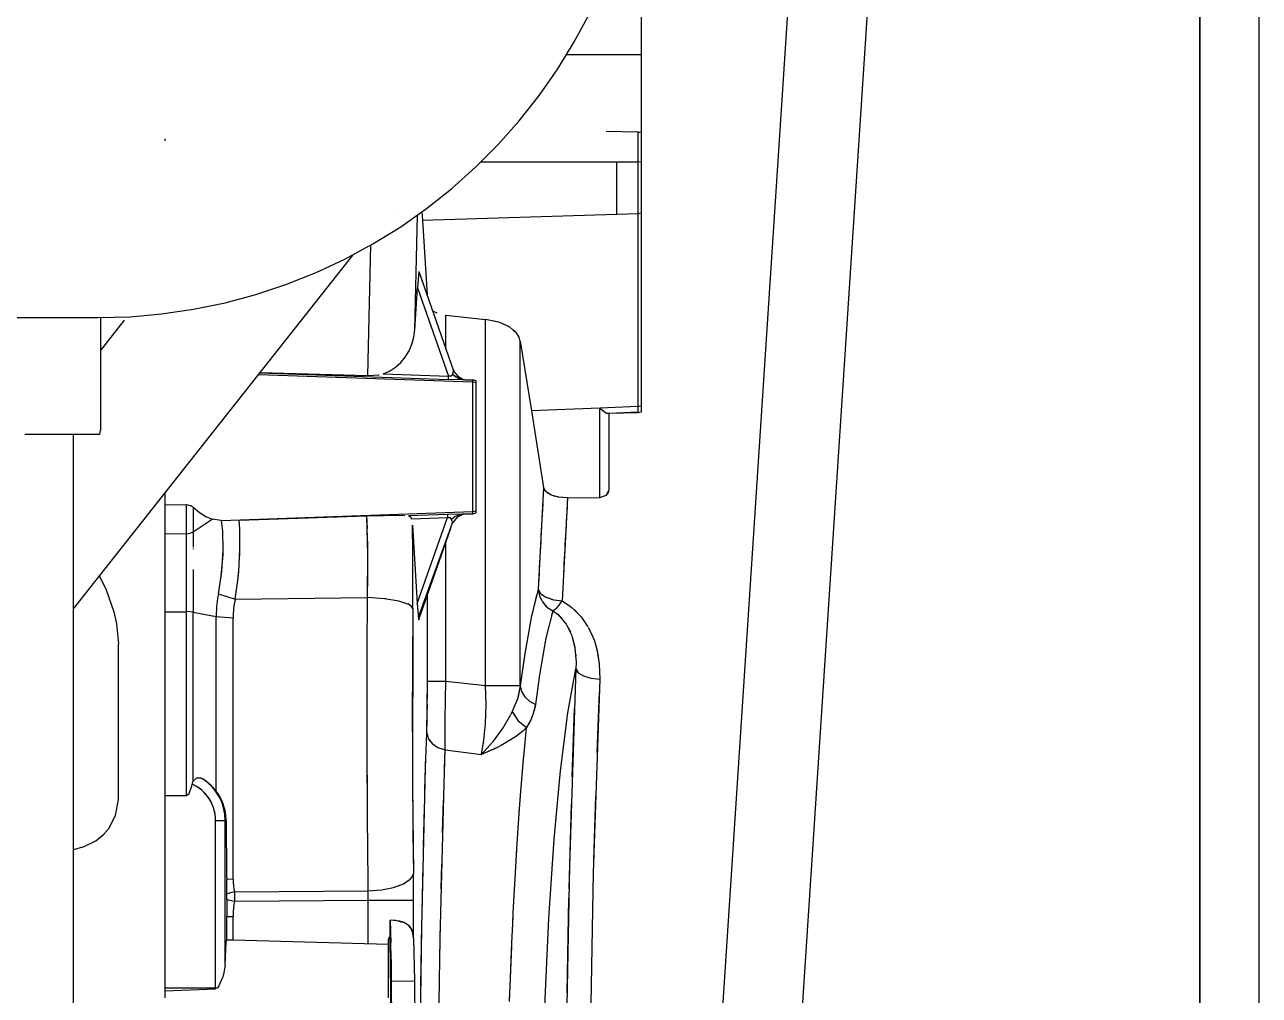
# Model space of a CAD drawing. Extents: x 1551 to 113148, y -1700 to 77018.
# Drawn here: x 19185.9 to 19434.7, y 12141.8 to 12337.3 of the extents above; entities that cross this region are included whole.
import ezdxf

# ---------------------------------------------------------------- set-up
doc = ezdxf.new("R2010")
doc.units = 0
doc.header["$LTSCALE"] = 500
doc.header["$MEASUREMENT"] = 0
doc.linetypes.add('SNT-025', pattern=[0.74, 0.4, -0.17, 0, -0.17])
doc.layers.get('0').update_dxf_attribs({"linetype": 'CONTINUOUS'})
doc.layers.add('GENERATORSETT', color=7, linetype='CONTINUOUS')

# ---------------------------------------------------------------- blocks, each defined once
blk = doc.blocks.new('GENERATOR-CENTER')
for p, q in [((-1442.15, -77.43), (-1412.9, 368.88)), ((-1426.12, -77.43), (-1396.94, 367.84)), ((-1325.61, 0.39), (-1325.61, 345.06)), ((-1337.61, -275.71), (-1337.61, 275.7)), ((-1450.11, 247.61), (-1450.11, 258.34)), ((-1337.61, 255.99), (-1337.61, 0.39)), ((-1450.11, 247.6), (-1450.11, 251.86)), ((-1463.66, 245.6), (-1460.62, 251.25)), ((-1450.11, 243.03), (-1450.11, 247.68)), ((-1450.11, 243.03), (-1450.11, 247.6)), ((-1467.01, 240.14), (-1463.66, 245.6)), ((-1465.18, 243.03), (-1450.11, 243.03)), ((-1450.11, 227.72), (-1450.11, 243.03)), ((-1450.11, 238.46), (-1450.11, 243.03)), ((-1470.69, 234.87), (-1467.01, 240.14)), ((-1450.11, 237.79), (-1450.11, 239.55)), ((-1450.11, 234.21), (-1450.11, 238.46)), ((-1474.76, 229.7), (-1470.69, 234.87)), ((-1450.11, 233.8), (-1450.11, 235.33)), ((-1450.11, 230.55), (-1450.11, 234.21)), ((-1450.11, 230.37), (-1450.11, 231.51)), ((-1479, 224.92), (-1474.76, 229.7)), ((-1450.11, 227.73), (-1450.11, 230.55)), ((-1450.11, 227.46), (-1450.11, 228.93)), ((-1450.78, 227.41), (-1457.25, 227.54)), ((-1450.79, 221.44), (-1450.79, 227.41)), ((-1450.79, 221.44), (-1450.79, 227.41)), ((-1450.78, 227.41), (-1450.11, 227.46)), ((-1450.11, 227.46), (-1450.11, 227.73)), ((-1450.11, 221.45), (-1450.11, 227.46)), ((-1450.11, 221.45), (-1450.11, 227.46)), ((-1450.11, 221.45), (-1450.11, 227.46)), ((-1450.11, 225.83), (-1450.11, 226.5)), ((-1546.11, 225.67), (-1546.11, 226.03)), ((-1483.5, 220.39), (-1479, 224.92)), ((-1488.43, 215.98), (-1483.5, 220.39)), ((-1482.41, 221.44), (-1455.11, 221.44)), ((-1455.11, 221.44), (-1450.79, 221.44)), ((-1455.11, 221.44), (-1450.79, 221.44)), ((-1455.11, 217.66), (-1455.11, 221.44)), ((-1450.79, 221.44), (-1450.11, 221.45)), ((-1450.79, 221.44), (-1450.11, 221.45)), ((-1450.79, 212.89), (-1450.79, 221.44)), ((-1450.79, 210.99), (-1450.79, 221.44)), ((-1450.11, 218.35), (-1450.11, 221.45)), ((-1450.11, 211.12), (-1450.11, 221.45)), ((-1450.11, 218.72), (-1450.11, 221.44)), ((-1455.11, 216.62), (-1455.11, 217.66)), ((-1455.11, 214.18), (-1455.11, 216.62)), ((-1450.11, 215.47), (-1450.11, 218.35)), ((-1450.11, 215.69), (-1450.11, 216.88)), ((-1493.43, 212.01), (-1488.43, 215.98)), ((-1455.11, 213.29), (-1455.11, 214.18)), ((-1450.11, 213), (-1450.11, 215.47)), ((-1498.65, 208.34), (-1493.43, 212.01)), ((-1455.11, 210.86), (-1455.11, 213.29)), ((-1450.11, 213.09), (-1450.11, 213.96)), ((-1450.11, 211.12), (-1450.11, 213)), ((-1499.77, 210.74), (-1499.77, 210.74)), ((-1499.77, 210.74), (-1499.77, 210.74)), ((-1495.82, 210.68), (-1495.83, 210.68)), ((-1495.82, 210.68), (-1495.83, 210.68)), ((-1495.79, 187.6), (-1495.27, 210.7)), ((-1495.79, 187.6), (-1495.27, 210.67)), ((-1494.36, 211.33), (-1494.28, 209.66)), ((-1494.28, 209.66), (-1455.11, 210.86)), ((-1494.28, 209.66), (-1493.33, 194.55)), ((-1455.11, 210.86), (-1450.79, 210.99)), ((-1455.11, 210.86), (-1450.79, 210.99)), ((-1450.79, 210.99), (-1450.11, 211.12)), ((-1450.79, 210.99), (-1450.11, 211.12)), ((-1450.79, 172.16), (-1450.79, 210.99)), ((-1450.11, 172.29), (-1450.11, 211.12)), ((-1450.11, 172.29), (-1450.11, 211.12)), ((-1504.25, 204.88), (-1498.65, 208.34)), ((-1509.89, 201.83), (-1504.25, 204.88)), ((-1505.28, 178.36), (-1504.69, 204.63)), ((-1564.59, 131.34), (-1508.2, 202.7)), ((-1515.67, 199.13), (-1509.89, 201.83)), ((-1521.79, 196.7), (-1515.67, 199.13)), ((-1494.99, 199.31), (-1495.27, 196.01)), ((-1494.99, 199.3), (-1495.27, 196.01)), ((-1494.99, 199.31), (-1488.03, 179.34)), ((-1527.87, 194.68), (-1521.79, 196.7)), ((-1450.11, 195.07), (-1450.11, 197.23)), ((-1534.04, 193.03), (-1527.87, 194.68)), ((-1495.79, 187.6), (-1495.27, 196.01)), ((-1495.79, 187.6), (-1495.27, 196.01)), ((-1495.27, 196.01), (-1489, 178.22)), ((-1495.27, 196.01), (-1489, 178.22)), ((-1546.83, 190.77), (-1540.4, 191.71)), ((-1540.4, 191.71), (-1534.04, 193.03)), ((-1596.01, 190.02), (-1559.71, 190.02)), ((-1559.71, 190.02), (-1553.2, 190.21)), ((-1559.17, 190.02), (-1559.17, 167.28)), ((-1559.17, 183.36), (-1554.3, 189.52)), ((-1553.2, 190.21), (-1546.83, 190.77)), ((-1492.08, 191.34), (-1491.37, 190.97)), ((-1491.95, 191.26), (-1491.38, 190.98)), ((-1489.52, 190.53), (-1481.55, 189.66)), ((-1489.52, 190.53), (-1481.55, 189.66)), ((-1489.52, 183.64), (-1489.52, 190.53)), ((-1489.52, 183.64), (-1489.52, 190.53)), ((-1481.55, 115.9), (-1481.55, 189.66)), ((-1481.55, 115.9), (-1481.55, 189.66)), ((-1478.9, 189.12), (-1481.55, 189.66)), ((-1478.95, 189.14), (-1481.55, 189.66)), ((-1476.73, 188.15), (-1478.9, 189.12)), ((-1495.98, 186.12), (-1495.79, 187.6)), ((-1476.77, 188.18), (-1478.19, 188.87)), ((-1475.23, 186.84), (-1476.73, 188.15)), ((-1475.25, 186.87), (-1475.93, 187.57)), ((-1474.78, 186.1), (-1475.23, 186.84)), ((-1450.11, 183.3), (-1450.11, 188.3)), ((-1496.96, 183.34), (-1496.38, 184.69)), ((-1496.38, 184.69), (-1495.98, 186.12)), ((-1474.54, 185.31), (-1474.78, 186.1)), ((-1474.54, 185.31), (-1472.31, 171.25)), ((-1474.54, 185.31), (-1472.31, 171.25)), ((-1474.54, 115.9), (-1474.54, 185.31)), ((-1474.54, 115.9), (-1474.54, 185.31)), ((-1498.65, 180.98), (-1497.72, 182.09)), ((-1497.72, 182.09), (-1496.96, 183.34)), ((-1502.18, 178.68), (-1500.9, 179.26)), ((-1500.9, 179.26), (-1499.72, 180.03)), ((-1500.06, 179.78), (-1500.05, 179.78)), ((-1499.72, 180.03), (-1498.65, 180.98)), ((-1488.03, 179.34), (-1487.97, 179.42)), ((-1488.03, 179.34), (-1487.97, 179.42)), ((-1488.03, 179.34), (-1487.98, 179.16)), ((-1488.03, 179.34), (-1487.98, 179.16)), ((-1487.97, 179.42), (-1488.02, 179.26)), ((-1487.97, 179.42), (-1488.02, 179.26)), ((-1488.02, 179.26), (-1487.12, 178.2)), ((-1488.02, 179.26), (-1487.12, 178.2)), ((-1527.28, 178.56), (-1484.14, 177.06)), ((-1527.28, 178.56), (-1484.14, 177.06)), ((-1527.01, 178.9), (-1489.04, 177.56)), ((-1527.01, 178.9), (-1489.04, 177.56)), ((-1526.96, 178.96), (-1505.28, 178.36)), ((-1526.96, 178.96), (-1505.28, 178.36)), ((-1505.28, 178.36), (-1503, 178.48)), ((-1505.28, 178.36), (-1503.03, 178.47)), ((-1502.18, 178.68), (-1489, 178.22)), ((-1502.18, 178.68), (-1489, 178.22)), ((-1489.04, 177.56), (-1489, 178.22)), ((-1489.04, 177.56), (-1489.03, 177.62)), ((-1485.72, 177.52), (-1489.04, 177.56)), ((-1486.88, 177.51), (-1489.04, 177.56)), ((-1489.03, 177.75), (-1489.01, 177.95)), ((-1489.03, 177.62), (-1489.03, 177.75)), ((-1489.01, 177.95), (-1489, 178.22)), ((-1488.46, 178.26), (-1489, 178.22)), ((-1488.2, 178.63), (-1488.46, 178.26)), ((-1488.2, 178.63), (-1488.41, 178.3)), ((-1488.33, 178.44), (-1488.33, 178.42)), ((-1488.33, 178.44), (-1488.33, 178.42)), ((-1488.2, 178.63), (-1487.03, 177.84)), ((-1488.2, 178.63), (-1487.53, 178.11)), ((-1488.12, 177.54), (-1488.12, 177.54)), ((-1488.12, 177.54), (-1488.12, 177.54)), ((-1488, 177.51), (-1488, 177.51)), ((-1488, 177.51), (-1488, 177.51)), ((-1487.31, 177.98), (-1486.76, 177.73)), ((-1487.12, 178.2), (-1485.91, 177.52)), ((-1487.12, 178.2), (-1485.91, 177.52)), ((-1487.03, 177.84), (-1485.72, 177.52)), ((-1486.52, 177.66), (-1485.72, 177.52)), ((-1486.43, 177.64), (-1486.36, 177.62)), ((-1485.72, 177.52), (-1484.14, 177.47)), ((-1485.72, 177.52), (-1484.14, 177.47)), ((-1484.14, 177.06), (-1484.14, 177.47)), ((-1484.14, 177.06), (-1484.14, 177.47)), ((-1483.46, 177.32), (-1484.14, 177.47)), ((-1483.46, 177.32), (-1484.14, 177.47)), ((-1484.14, 172.45), (-1484.14, 177.06)), ((-1484.14, 167.05), (-1484.14, 177.06)), ((-1483.46, 176.91), (-1484.14, 177.06)), ((-1483.46, 176.91), (-1484.14, 177.06)), ((-1483.46, 178.07), (-1483.46, 178.09)), ((-1483.46, 176.91), (-1483.46, 177.32)), ((-1483.46, 176.91), (-1483.46, 177.32)), ((-1483.46, 174.69), (-1483.46, 176.91)), ((-1450.11, 178.3), (-1450.11, 178.97)), ((-1483.46, 175.04), (-1483.46, 176.26)), ((-1483.46, 172.33), (-1483.46, 174.7)), ((-1484.14, 170.43), (-1484.14, 172.39)), ((-1483.46, 151.08), (-1483.46, 172.35)), ((-1472.31, 171.29), (-1458.54, 171.85)), ((-1472.31, 171.29), (-1458.54, 171.85)), ((-1458.54, 171.85), (-1450.79, 172.16)), ((-1458.54, 171.82), (-1457.18, 170.8)), ((-1458.54, 153.78), (-1458.54, 171.81)), ((-1458.54, 153.78), (-1458.54, 171.81)), ((-1458.54, 171.81), (-1457.36, 170.9)), ((-1458.54, 171.81), (-1457.37, 170.9)), ((-1450.79, 172.16), (-1450.11, 172.29)), ((-1450.79, 172.16), (-1450.11, 172.29)), ((-1450.78, 171.14), (-1450.79, 172.16)), ((-1450.11, 171.06), (-1450.11, 172.52)), ((-1450.11, 171.65), (-1450.11, 172.29)), ((-1472.31, 171.25), (-1469.86, 155.81)), ((-1472.31, 171.25), (-1469.86, 155.81)), ((-1457.37, 170.9), (-1457.17, 170.79)), ((-1457.36, 170.9), (-1457.16, 170.79)), ((-1457.18, 170.8), (-1457.13, 170.77)), ((-1457.15, 170.78), (-1456.65, 170.69)), ((-1457.13, 170.77), (-1456.61, 170.75)), ((-1456.65, 170.69), (-1456.61, 170.75)), ((-1456.61, 170.75), (-1450.78, 171.03)), ((-1456.61, 170.75), (-1450.78, 170.94)), ((-1456.61, 155.42), (-1456.61, 170.75)), ((-1456.61, 155.42), (-1456.61, 170.75)), ((-1456.61, 155.42), (-1456.61, 170.75)), ((-1450.78, 171.14), (-1450.78, 171.03)), ((-1450.78, 170.91), (-1450.11, 171.06)), ((-1450.78, 171.04), (-1450.78, 171.03)), ((-1450.78, 170.91), (-1450.78, 171.03)), ((-1450.78, 170.91), (-1450.78, 170.91)), ((-1450.11, 171.08), (-1450.11, 171.23)), ((-1559.27, 166.52), (-1559.17, 167.28)), ((-1484.14, 166.96), (-1484.14, 168.63)), ((-1484.14, 164.85), (-1484.14, 166.96)), ((-1483.46, 167.15), (-1483.46, 168.93)), ((-1574.43, 166.52), (-1570.86, 166.52)), ((-1570.86, 166.52), (-1559.27, 166.52)), ((-1564.59, -190.04), (-1564.59, 166.52)), ((-1484.14, 163.14), (-1484.14, 164.85)), ((-1484.14, 163.36), (-1484.14, 164.59)), ((-1483.46, 163.62), (-1483.46, 165.53)), ((-1484.14, 161.04), (-1484.14, 163.14)), ((-1483.46, 160.1), (-1483.46, 161.98)), ((-1484.14, 159.43), (-1484.14, 161.04)), ((-1484.14, 159.88), (-1484.14, 160.23)), ((-1484.14, 157.43), (-1484.14, 159.43)), ((-1484.14, 156.1), (-1484.14, 157.43)), ((-1483.46, 156.91), (-1483.46, 158.58)), ((-1546.11, 152.34), (-1546.11, 154.73)), ((-1484.14, 154.42), (-1484.14, 156.1)), ((-1484.14, 153.42), (-1484.14, 154.42)), ((-1483.46, 153.93), (-1483.46, 155.59)), ((-1469.39, 154.97), (-1469.86, 155.82)), ((-1469.58, 155.19), (-1469.86, 155.81)), ((-1468.96, 154.63), (-1469.58, 155.19)), ((-1468.32, 154.29), (-1469.39, 154.97)), ((-1467.52, 154.01), (-1468.58, 154.41)), ((-1466.8, 153.84), (-1468.32, 154.29)), ((-1458.54, 153.78), (-1457.17, 154.27)), ((-1457.17, 154.27), (-1456.61, 155.42)), ((-1457.17, 154.27), (-1456.75, 154.8)), ((-1456.75, 154.8), (-1456.61, 155.42)), ((-1546.11, 152.34), (-1541.79, 152.37)), ((-1546.11, 152.34), (-1541.79, 152.37)), ((-1546.11, 147.99), (-1546.11, 152.34)), ((-1541.79, 152.37), (-1540.79, 152.09)), ((-1540.79, 152.09), (-1540.45, 151.82)), ((-1540.45, 151.82), (-1540.44, 146.9)), ((-1540.45, 151.82), (-1540.45, 149.56)), ((-1540.45, 151.82), (-1539.19, 150.75)), ((-1484.14, 152.25), (-1484.14, 153.42)), ((-1484.14, 152.84), (-1484.14, 153.25)), ((-1484.14, 151.65), (-1484.14, 152.25)), ((-1483.46, 152.21), (-1483.46, 153.26)), ((-1465.01, 153.71), (-1466.98, 153.88)), ((-1465.01, 153.71), (-1466.8, 153.84)), ((-1465.01, 153.7), (-1458.54, 153.78)), ((-1540.44, 146.89), (-1536.62, 149.42)), ((-1540.44, 146.88), (-1536.62, 149.42)), ((-1539.19, 150.75), (-1537.91, 149.95)), ((-1537.91, 149.95), (-1536.62, 149.42)), ((-1534.8, 149.17), (-1536.62, 149.42)), ((-1534.8, 149.17), (-1536.62, 149.42)), ((-1534.74, 149.17), (-1484.14, 150.94)), ((-1534.74, 149.17), (-1484.14, 150.94)), ((-1531.21, 149.22), (-1505.54, 150.1)), ((-1505.54, 150.1), (-1498.49, 150.2)), ((-1505.54, 150.1), (-1505.32, 142.32)), ((-1505.54, 150.1), (-1505.43, 147.55)), ((-1505.52, 150.1), (-1499.13, 150.2)), ((-1500.62, 150.2), (-1500.62, 150.19)), ((-1500.62, 150.2), (-1500.62, 150.19)), ((-1498.49, 150.2), (-1497.81, 150.18)), ((-1497.05, 150.15), (-1489.23, 150.42)), ((-1497.05, 150.15), (-1489.23, 150.42)), ((-1497.05, 150.15), (-1496.61, 149.85)), ((-1497.05, 150.15), (-1497.05, 150.15)), ((-1497.05, 150.15), (-1497.05, 150.15)), ((-1497.05, 150.15), (-1496.61, 149.85)), ((-1496.61, 149.85), (-1496.48, 149.51)), ((-1496.61, 149.85), (-1496.48, 149.51)), ((-1496.48, 149.51), (-1489.19, 149.77)), ((-1496.48, 149.51), (-1489.19, 149.77)), ((-1495.3, 132.44), (-1489.19, 149.77)), ((-1495.3, 132.44), (-1489.19, 149.77)), ((-1489.23, 150.42), (-1485.92, 150.47)), ((-1489.23, 150.42), (-1487.24, 150.47)), ((-1489.23, 150.42), (-1489.19, 149.77)), ((-1489.23, 150.42), (-1489.22, 150.33)), ((-1489.22, 150.33), (-1489.21, 150.11)), ((-1489.21, 150.11), (-1489.19, 149.77)), ((-1489.19, 149.77), (-1488.73, 149.76)), ((-1488.76, 149.77), (-1488.42, 149.44)), ((-1488.73, 149.76), (-1488.4, 149.36)), ((-1488.53, 149.47), (-1488.5, 149.54)), ((-1488.53, 149.47), (-1488.5, 149.54)), ((-1488.42, 149.44), (-1488.4, 149.36)), ((-1487.64, 149.93), (-1488.39, 149.36)), ((-1488.39, 149.36), (-1488.39, 149.35)), ((-1488.29, 150.45), (-1488.29, 150.45)), ((-1488.29, 150.45), (-1488.29, 150.45)), ((-1487.1, 149.96), (-1488.19, 148.67)), ((-1487.1, 149.96), (-1488.19, 148.67)), ((-1488.16, 150.48), (-1488.17, 150.48)), ((-1488.16, 150.48), (-1488.17, 150.48)), ((-1486.81, 150.3), (-1487.64, 149.93)), ((-1487.28, 149.84), (-1486.07, 150.44)), ((-1487.28, 149.84), (-1487.19, 149.89)), ((-1485.92, 150.47), (-1486.81, 150.3)), ((-1486.77, 150.31), (-1486.17, 150.42)), ((-1486.17, 150.42), (-1486.07, 150.44)), ((-1486.17, 150.42), (-1486.17, 150.42)), ((-1486.07, 150.44), (-1485.78, 150.47)), ((-1485.92, 150.47), (-1484.14, 150.53)), ((-1485.92, 150.47), (-1484.14, 150.53)), ((-1484.14, 150.94), (-1484.14, 151.65)), ((-1484.14, 150.94), (-1484.14, 151.63)), ((-1484.14, 150.94), (-1483.46, 151.08)), ((-1484.14, 150.94), (-1483.46, 151.08)), ((-1484.14, 150.53), (-1484.14, 150.94)), ((-1484.14, 150.53), (-1484.14, 150.94)), ((-1484.14, 150.53), (-1483.46, 150.67)), ((-1484.14, 150.53), (-1483.46, 150.67)), ((-1483.46, 151.09), (-1483.46, 151.7)), ((-1483.46, 150.67), (-1483.46, 151.08)), ((-1483.46, 150.67), (-1483.46, 151.08)), ((-1546.11, 146.46), (-1546.11, 148.68)), ((-1541.06, 146.61), (-1540.44, 146.89)), ((-1540.52, 146.84), (-1540.44, 146.88)), ((-1534.8, 149.17), (-1534.74, 149.17)), ((-1534.8, 149.17), (-1534.74, 149.17)), ((-1534.8, 149.17), (-1534.74, 149.17)), ((-1534.8, 149.17), (-1534.74, 149.17)), ((-1534.8, 149.17), (-1534.74, 149.17)), ((-1534.51, 146.99), (-1534.74, 149.17)), ((-1534.43, 143.22), (-1534.5, 146.99)), ((-1531.21, 149.22), (-1531.21, 149.22)), ((-1531.09, 147.44), (-1531.21, 149.22)), ((-1531.04, 145.91), (-1531.09, 147.44)), ((-1531.05, 146.11), (-1531.09, 147.34)), ((-1496.27, 148.2), (-1495.3, 132.44)), ((-1496.27, 148.2), (-1495.3, 132.44)), ((-1495.07, 129.66), (-1488.19, 148.67)), ((-1494.99, 129.22), (-1488.56, 147.63)), ((-1546.11, 146.46), (-1541.8, 146.51)), ((-1546.11, 146.46), (-1541.8, 146.51)), ((-1546.11, 143.48), (-1546.11, 146.46)), ((-1546.11, 130.74), (-1546.11, 146.46)), ((-1541.8, 146.5), (-1541.06, 146.61)), ((-1541.8, 146.5), (-1541.8, 146.49)), ((-1541.8, 146.5), (-1541.71, 146.5)), ((-1534.45, 142.32), (-1534.41, 144.52)), ((-1531.05, 143.3), (-1531.04, 145.9)), ((-1505.4, 146.63), (-1505.33, 143.45)), ((-1489.52, 116.81), (-1489.52, 144.89)), ((-1489.52, 116.81), (-1489.52, 144.89)), ((-1470.44, 145.31), (-1470.43, 145.31)), ((-1534.91, 137.27), (-1534.45, 142.32)), ((-1534.72, 138.86), (-1534.43, 143.22)), ((-1531.11, 141.79), (-1531.05, 143.29)), ((-1531.1, 142.02), (-1531.06, 143.03)), ((-1505.32, 142.32), (-1505.39, 133.62)), ((-1505.32, 142.32), (-1505.31, 139.09)), ((-1546.11, 139.43), (-1546.11, 141.03)), ((-1531.3, 138.89), (-1531.11, 141.78)), ((-1559.37, 137.95), (-1558.02, 135.18)), ((-1535.39, 134.4), (-1534.72, 138.86)), ((-1531.98, 133.29), (-1531.42, 137.52)), ((-1531.42, 137.53), (-1531.3, 138.89)), ((-1531.42, 137.59), (-1531.31, 138.69)), ((-1505.32, 137.92), (-1505.39, 133.62)), ((-1558.02, 135.18), (-1556.43, 130.77)), ((-1546.11, 135.11), (-1546.11, 136.51)), ((-1535.39, 134.4), (-1531.98, 133.29)), ((-1535.39, 134.4), (-1531.98, 133.29)), ((-1470.92, 135.31), (-1472.34, 129.61)), ((-1470.92, 135.32), (-1470.92, 135.31)), ((-1470.92, 135.31), (-1470.46, 134.47)), ((-1470.92, 135.31), (-1470.51, 134.53)), ((-1470.92, 135.31), (-1470.69, 133.98)), ((-1470.46, 134.47), (-1469.4, 133.73)), ((-1532.18, 132.29), (-1532.1, 132.29)), ((-1531.98, 133.29), (-1505.39, 133.62)), ((-1531.98, 133.29), (-1505.39, 133.62)), ((-1505.39, 133.62), (-1505.45, 123.14)), ((-1501.93, 133.41), (-1505.39, 133.62)), ((-1501.6, 133.37), (-1502.32, 133.45)), ((-1499, 132.93), (-1501.93, 133.41)), ((-1497.01, 132.25), (-1499, 132.93)), ((-1496.9, 132.19), (-1497.22, 132.35)), ((-1496.45, 131.86), (-1497.01, 132.25)), ((-1495.3, 132.44), (-1495.04, 129.22)), ((-1495.3, 132.44), (-1495.07, 129.4)), ((-1493.23, 116.81), (-1493.23, 134.28)), ((-1493.23, 116.81), (-1493.23, 134.28)), ((-1471.27, 134.11), (-1472.25, 130.06)), ((-1470.69, 133.98), (-1470.09, 132.75)), ((-1470.6, 133.72), (-1470.4, 133.28)), ((-1470.27, 134.29), (-1469.58, 133.82)), ((-1470.09, 132.75), (-1469.17, 131.73)), ((-1469.72, 132.27), (-1469.38, 131.91)), ((-1469.4, 133.73), (-1467.88, 133.2)), ((-1469.16, 133.62), (-1468.19, 133.28)), ((-1467.88, 133.2), (-1466.11, 132.95)), ((-1467.73, 133.17), (-1466.11, 132.95)), ((-1467.08, 131.73), (-1466.74, 132.13)), ((-1466.74, 132.13), (-1466.6, 132.29)), ((-1466.72, 132.14), (-1466.61, 132.29)), ((-1466.6, 132.29), (-1466.11, 132.95)), ((-1466.11, 132.95), (-1464.44, 131.85)), ((-1556.43, 130.77), (-1555.92, 128.31)), ((-1546.11, 130.74), (-1541.8, 130.79)), ((-1546.11, 118.97), (-1546.11, 130.74)), ((-1541.8, 119.48), (-1541.8, 130.81)), ((-1540.44, 130.7), (-1541.8, 130.81)), ((-1540.44, 96.68), (-1540.44, 130.7)), ((-1540.44, 130.7), (-1535.83, 129.83)), ((-1540.44, 96.68), (-1540.44, 130.7)), ((-1535.83, 94.63), (-1535.83, 129.83)), ((-1535.83, 94.63), (-1535.83, 129.83)), ((-1535.83, 129.83), (-1532.43, 129.55)), ((-1535.83, 129.83), (-1532.43, 129.55)), ((-1532.43, 120.98), (-1532.43, 129.56)), ((-1532.43, 129.52), (-1532.43, 129.55)), ((-1496.23, 131.45), (-1496.45, 131.86)), ((-1496.23, 131.45), (-1496.31, 108.97)), ((-1496.23, 131.45), (-1496.26, 95.46)), ((-1495.07, 129.4), (-1495.02, 129.15)), ((-1472.34, 129.61), (-1473.69, 121.96)), ((-1472.03, 131.06), (-1471.99, 131.05)), ((-1472.02, 131.06), (-1471.99, 131.05)), ((-1467.99, 130.98), (-1469.37, 125.45)), ((-1469.17, 131.73), (-1467.99, 130.98)), ((-1468, 130.97), (-1468.28, 130.01)), ((-1468.22, 130.12), (-1468.22, 130.12)), ((-1468.22, 130.12), (-1468.21, 130.12)), ((-1467.99, 130.98), (-1467.63, 131.21)), ((-1467.99, 130.98), (-1467.92, 130.94)), ((-1467.99, 130.98), (-1467.99, 130.98)), ((-1467.99, 130.98), (-1466.93, 130.2)), ((-1467.63, 131.21), (-1467.54, 131.29)), ((-1467.63, 131.21), (-1467.53, 131.29)), ((-1467.53, 131.29), (-1467.21, 131.59)), ((-1467.21, 131.59), (-1467.08, 131.73)), ((-1467.21, 131.6), (-1467.08, 131.73)), ((-1467.11, 130.35), (-1466.13, 129.4)), ((-1466.93, 130.2), (-1465.3, 128.29)), ((-1466.82, 129.99), (-1466.73, 129.98)), ((-1466.81, 129.99), (-1466.72, 129.98)), ((-1466.73, 129.9), (-1466.7, 129.95)), ((-1466.73, 129.9), (-1466.69, 129.95)), ((-1464.44, 131.85), (-1463.93, 131.43)), ((-1463.82, 131.33), (-1462.37, 129.83)), ((-1463.79, 131.31), (-1462.3, 129.75)), ((-1462.3, 129.75), (-1460.91, 127.73)), ((-1555.92, 128.31), (-1555.52, 124.29)), ((-1495.04, 129.22), (-1494.99, 129.22)), ((-1495.02, 129.15), (-1494.99, 129.27)), ((-1472.57, 128.45), (-1473.58, 122.69)), ((-1472.72, 127.84), (-1472.7, 127.82)), ((-1465.3, 128.29), (-1464.23, 126.14)), ((-1465.21, 128.14), (-1464.46, 126.71)), ((-1460.85, 127.63), (-1460.07, 126.04)), ((-1460.83, 127.58), (-1459.62, 124.89)), ((-1472.86, 126.8), (-1472.89, 126.82)), ((-1472.85, 126.8), (-1472.89, 126.82)), ((-1469.37, 125.45), (-1470.67, 118.05)), ((-1469.24, 126.07), (-1469.58, 124.38)), ((-1464.23, 126.14), (-1463.53, 123.42)), ((-1464.02, 125.51), (-1463.55, 123.57)), ((-1459.62, 124.89), (-1459.17, 123.41)), ((-1555.52, 92.98), (-1555.52, 124.29)), ((-1532.43, 121.39), (-1532.43, 122.43)), ((-1505.45, 123.14), (-1505.46, 119.75)), ((-1505.45, 122.86), (-1505.46, 120.59)), ((-1473.69, 121.96), (-1474.54, 115.83)), ((-1473.37, 123.85), (-1473.38, 123.86)), ((-1473.37, 123.85), (-1473.38, 123.86)), ((-1473.34, 124.05), (-1473.33, 124.05)), ((-1473.34, 124.05), (-1473.33, 124.05)), ((-1463.74, 124.24), (-1463.78, 124.24)), ((-1463.74, 124.24), (-1463.78, 124.24)), ((-1463.73, 124.05), (-1463.71, 124.05)), ((-1463.73, 124.05), (-1463.71, 124.05)), ((-1463.67, 123.8), (-1463.66, 123.8)), ((-1463.67, 123.8), (-1463.66, 123.8)), ((-1463.53, 123.42), (-1463.31, 120.64)), ((-1463.39, 122.39), (-1463.35, 121.91)), ((-1459.16, 123.35), (-1458.83, 121.83)), ((-1459.15, 123.32), (-1458.62, 120.26)), ((-1541.8, 93.77), (-1541.8, 119.48)), ((-1532.43, 112.82), (-1532.43, 120.98)), ((-1505.46, 119.76), (-1505.47, 111.62)), ((-1473.7, 121.89), (-1474.54, 115.83)), ((-1463.31, 120.64), (-1463.35, 119.25)), ((-1458.62, 120.26), (-1458.54, 117.17)), ((-1546.11, 107.99), (-1546.11, 119.13)), ((-1541.8, 107.31), (-1541.8, 118.48)), ((-1470.67, 118.05), (-1471.5, 112.12)), ((-1470.55, 118.86), (-1470.68, 117.98)), ((-1464.97, 110.44), (-1463.35, 119.26)), ((-1464.97, 110.44), (-1463.35, 119.25)), ((-1463.35, 119.25), (-1464.64, 79.63)), ((-1463.44, 118.8), (-1463.45, 118.8)), ((-1463.44, 118.8), (-1463.45, 118.8)), ((-1463.35, 119.26), (-1463.36, 118.94)), ((-1463.35, 119.25), (-1462.89, 118.51)), ((-1463.35, 119.25), (-1462.88, 118.5)), ((-1463.35, 119.25), (-1463.35, 119.25)), ((-1462.88, 118.5), (-1461.82, 117.85)), ((-1461.82, 117.85), (-1460.31, 117.39)), ((-1460.31, 117.39), (-1458.54, 117.17)), ((-1458.54, 117.17), (-1459.84, 78.24)), ((-1493.38, 106.41), (-1493.23, 116.81)), ((-1493.24, 113.16), (-1493.23, 116.81)), ((-1493.24, 114.71), (-1493.23, 114.71)), ((-1493.23, 116.81), (-1492.76, 116.81)), ((-1492.76, 116.81), (-1492.49, 116.81)), ((-1492.49, 116.81), (-1491.62, 116.81)), ((-1491.62, 116.81), (-1491.21, 116.81)), ((-1491.21, 116.81), (-1489.52, 116.81)), ((-1489.67, 109.27), (-1489.52, 116.81)), ((-1489.61, 112.97), (-1489.52, 116.81)), ((-1489.52, 116.81), (-1481.55, 115.9)), ((-1489.52, 116.81), (-1481.55, 115.9)), ((-1481.55, 115.9), (-1474.54, 115.9)), ((-1481.55, 115.9), (-1474.54, 115.9)), ((-1481.45, 112), (-1481.55, 115.9)), ((-1481.45, 112), (-1481.55, 115.9)), ((-1474.54, 115.83), (-1475.09, 113.22)), ((-1474.54, 115.83), (-1474.94, 113.68)), ((-1474.54, 115.83), (-1474.54, 115.9)), ((-1474.54, 115.83), (-1474.54, 115.9)), ((-1474.54, 115.83), (-1474.28, 114.69)), ((-1474.54, 115.83), (-1474.28, 114.69)), ((-1474.28, 114.69), (-1473.65, 113.64)), ((-1474.28, 114.69), (-1473.65, 113.64)), ((-1464.19, 115.16), (-1464.17, 115.15)), ((-1458.65, 114.6), (-1459.1, 102.44)), ((-1532.43, 109.2), (-1532.43, 112.82)), ((-1532.43, 109.31), (-1532.43, 112.18)), ((-1493.29, 109.93), (-1493.25, 112.14)), ((-1481.55, 108.27), (-1481.45, 112)), ((-1481.55, 108.27), (-1481.45, 112)), ((-1481.5, 113.79), (-1481.49, 113.79)), ((-1481.5, 113.79), (-1481.49, 113.79)), ((-1475.09, 113.22), (-1476.15, 110.69)), ((-1474.94, 113.68), (-1475.17, 112.97)), ((-1473.65, 113.64), (-1472.69, 112.76)), ((-1473.65, 113.64), (-1472.69, 112.76)), ((-1472.69, 112.76), (-1471.5, 112.12)), ((-1472.69, 112.76), (-1471.5, 112.12)), ((-1471.5, 112.12), (-1471.92, 110.27)), ((-1471.5, 112.12), (-1471.75, 110.82)), ((-1471.48, 112.26), (-1471.5, 112.12)), ((-1458.67, 114.09), (-1458.66, 114.09)), ((-1505.47, 111.62), (-1505.47, 107.52)), ((-1505.47, 111.45), (-1505.47, 107.78)), ((-1476.49, 110.02), (-1478.09, 107.33)), ((-1476.15, 110.69), (-1476.45, 110.09)), ((-1476.15, 110.69), (-1476.38, 110.22)), ((-1476.15, 110.69), (-1475.01, 108.86)), ((-1476.15, 110.69), (-1475.01, 108.86)), ((-1475.54, 109.56), (-1475.53, 109.55)), ((-1471.92, 110.27), (-1472.52, 108.83)), ((-1466.45, 98.76), (-1464.97, 110.44)), ((-1466.45, 98.76), (-1464.97, 110.44)), ((-1463.66, 111.33), (-1464.13, 97.53)), ((-1546.11, 93.75), (-1546.11, 108.87)), ((-1532.43, 97.5), (-1532.43, 109.2)), ((-1505.47, 107.52), (-1505.45, 99.95)), ((-1496.31, 108.96), (-1496.3, 104.19)), ((-1493.38, 106.41), (-1493.31, 109.05)), ((-1489.68, 102.93), (-1489.67, 109.27)), ((-1489.67, 109.26), (-1489.67, 109.28)), ((-1481.86, 104.89), (-1481.55, 108.27)), ((-1481.86, 104.89), (-1481.55, 108.27)), ((-1478.04, 107.4), (-1480.01, 104.69)), ((-1475.01, 108.86), (-1473.27, 107.49)), ((-1475.01, 108.86), (-1473.28, 107.49)), ((-1473.28, 107.48), (-1474.04, 106.75)), ((-1473.66, 103.65), (-1473.28, 107.49)), ((-1472.51, 108.84), (-1473.28, 107.49)), ((-1472.58, 108.7), (-1473.28, 107.49)), ((-1546.11, 95.84), (-1546.11, 104.61)), ((-1541.8, 95.32), (-1541.8, 105.03)), ((-1493.62, 99.38), (-1493.38, 106.41)), ((-1493.38, 106.41), (-1493.38, 106.4)), ((-1493.38, 106.41), (-1493.09, 105.26)), ((-1493.38, 106.39), (-1493.38, 106.41)), ((-1493.09, 105.26), (-1492.31, 104.24)), ((-1492.97, 105.04), (-1492.7, 104.66)), ((-1489.68, 102.93), (-1489.69, 105.89)), ((-1482.34, 102.03), (-1481.86, 104.89)), ((-1482.34, 102.03), (-1481.86, 104.89)), ((-1480.15, 104.51), (-1482.34, 102.03)), ((-1479.79, 104.97), (-1480.13, 104.54)), ((-1475.53, 105.57), (-1478.38, 103.85)), ((-1474.04, 106.75), (-1475.52, 105.58)), ((-1474.04, 106.75), (-1475.51, 105.59)), ((-1475.49, 105.65), (-1475.48, 105.65)), ((-1475.49, 105.65), (-1475.48, 105.65)), ((-1496.3, 104.19), (-1496.28, 99.81)), ((-1492.31, 104.24), (-1491.14, 103.43)), ((-1491.82, 103.84), (-1491.39, 103.57)), ((-1491.14, 103.43), (-1489.68, 102.93)), ((-1489.92, 96.14), (-1489.68, 102.93)), ((-1489.82, 99.21), (-1489.68, 102.93)), ((-1489.7, 102.94), (-1489.68, 102.93)), ((-1489.68, 102.93), (-1482.34, 102.03)), ((-1479.17, 103.45), (-1482.34, 102.02)), ((-1479.18, 103.44), (-1482.34, 102.02)), ((-1482.33, 102.03), (-1482.34, 102.03)), ((-1481.93, 104.34), (-1481.94, 104.3)), ((-1478.38, 103.85), (-1479.15, 103.46)), ((-1473.97, 100.25), (-1473.66, 103.65)), ((-1473.96, 100.39), (-1473.66, 103.61)), ((-1505.45, 99.95), (-1505.43, 95.92)), ((-1496.28, 99.78), (-1496.26, 95.07)), ((-1493.76, 94.8), (-1493.55, 101.76)), ((-1489.77, 100.46), (-1489.77, 100.46)), ((-1489.77, 100.46), (-1489.77, 100.46)), ((-1474.5, 93.73), (-1473.97, 100.25)), ((-1540.44, 96.68), (-1539.75, 97.3)), ((-1539.75, 97.3), (-1538.94, 97.31)), ((-1538.94, 97.31), (-1538.57, 97.13)), ((-1532.43, 96.26), (-1532.43, 97.5)), ((-1505.45, 99.44), (-1505.44, 96.26)), ((-1494.41, 67.15), (-1493.62, 99.38)), ((-1467.71, 84.93), (-1466.45, 98.76)), ((-1467.71, 84.93), (-1466.45, 98.76)), ((-1541.31, 94.15), (-1540.76, 95.71)), ((-1540.76, 95.71), (-1540.69, 96.05)), ((-1540.44, 96.68), (-1540.44, 96.68)), ((-1532.43, 86), (-1532.43, 96.26)), ((-1505.43, 95.92), (-1505.38, 87.81)), ((-1496.26, 95.46), (-1496.09, 78.07)), ((-1496.26, 95.06), (-1496.23, 90.77)), ((-1490.71, 64.96), (-1489.92, 96.14)), ((-1556.11, 89.73), (-1555.52, 92.98)), ((-1546.11, 93.75), (-1541.8, 93.77)), ((-1546.11, 93.75), (-1541.8, 93.77)), ((-1546.11, 55), (-1546.11, 93.75)), ((-1546.11, 55), (-1546.11, 93.75)), ((-1541.8, 93.77), (-1541.31, 94.15)), ((-1490.22, 86.23), (-1490.03, 92.74)), ((-1474.77, 90.11), (-1474.5, 93.73)), ((-1474.76, 90.34), (-1474.52, 93.54)), ((-1459.4, 93.61), (-1459.77, 80.82)), ((-1557.5, 87.08), (-1556.11, 89.73)), ((-1496.23, 90.73), (-1496.18, 86.1)), ((-1494.07, 83.55), (-1493.86, 91.32)), ((-1475.25, 83.06), (-1474.77, 90.11)), ((-1464.3, 92.02), (-1464.76, 74.96)), ((-1535.96, 55), (-1535.96, 88.75)), ((-1535.96, 88.75), (-1534.03, 88.75)), ((-1535.96, 88.75), (-1534.31, 88.75)), ((-1535.96, 55), (-1535.96, 88.75)), ((-1534.03, 88.75), (-1533.83, 88.75)), ((-1534.03, 59.57), (-1534.03, 88.75)), ((-1534.03, 88.75), (-1533.83, 88.75)), ((-1534.03, 59.57), (-1534.03, 88.75)), ((-1505.38, 87.79), (-1505.36, 84.65)), ((-1505.38, 87.54), (-1505.36, 84.67)), ((-1562.43, 83.48), (-1560.09, 84.65)), ((-1560.09, 84.65), (-1558.49, 85.98)), ((-1558.49, 85.98), (-1557.5, 87.08)), ((-1532.43, 76.9), (-1532.43, 86)), ((-1532.43, 85.1), (-1532.43, 85.9)), ((-1505.36, 84.64), (-1505.25, 74.53)), ((-1496.18, 86.1), (-1496.09, 78.07)), ((-1468.77, 68.99), (-1467.71, 84.93)), ((-1468.77, 68.99), (-1467.71, 84.93)), ((-1562.76, 83.38), (-1564.59, 82.84)), ((-1562.76, 83.38), (-1562.43, 83.48)), ((-1475.47, 79.36), (-1475.25, 83.06)), ((-1475.46, 79.48), (-1475.26, 82.81)), ((-1494.35, 70.21), (-1494.15, 79.81)), ((-1490.5, 74.99), (-1490.38, 79.93)), ((-1464.64, 79.63), (-1465.41, 38.24)), ((-1496.74, 76.88), (-1496.28, 77.47)), ((-1496.28, 77.47), (-1496.09, 78.07)), ((-1475.96, 70.15), (-1475.47, 79.36)), ((-1459.84, 78.24), (-1460.61, 37.58)), ((-1532.43, 76.9), (-1533.71, 76.83)), ((-1532.43, 76.9), (-1533.71, 76.83)), ((-1505.25, 74.53), (-1502.55, 74.75)), ((-1502.55, 74.75), (-1500.1, 75.24)), ((-1502.17, 74.81), (-1501.45, 74.93)), ((-1500.1, 75.24), (-1498.11, 75.97)), ((-1498.86, 75.65), (-1498.85, 75.65)), ((-1498.11, 75.97), (-1496.74, 76.88)), ((-1497.06, 76.61), (-1496.74, 76.88)), ((-1532.14, 74.35), (-1533.67, 73.95)), ((-1532.14, 74.35), (-1533.67, 73.95)), ((-1533.67, 72.77), (-1533.66, 69.39)), ((-1533.67, 72.77), (-1533.4, 72.74)), ((-1533.67, 72.77), (-1533.4, 72.72)), ((-1533.67, 72.77), (-1533.66, 69.39)), ((-1533.4, 72.72), (-1532.14, 72.49)), ((-1533.38, 72.74), (-1532.14, 72.49)), ((-1532.14, 74.35), (-1505.25, 74.53)), ((-1532.14, 74.35), (-1505.25, 74.53)), ((-1532.14, 72.49), (-1505.21, 72.67)), ((-1532.14, 72.49), (-1505.21, 72.67)), ((-1505.25, 74.53), (-1505.25, 74.53)), ((-1505.21, 63.94), (-1505.21, 72.67)), ((-1505.21, 63.94), (-1505.21, 72.67)), ((-1505.21, 72.67), (-1496.83, 72.67)), ((-1505.21, 72.67), (-1496.05, 72.67)), ((-1496.05, 65.03), (-1496.05, 72.67)), ((-1496.05, 65.03), (-1496.05, 72.67)), ((-1464.8, 73.05), (-1465.18, 54.02)), ((-1459.98, 72.54), (-1460, 71.8)), ((-1476.07, 67.9), (-1475.96, 70.16)), ((-1533.66, 64.69), (-1533.66, 69.39)), ((-1533.66, 69.39), (-1532.43, 69.39)), ((-1533.66, 69.39), (-1532.43, 69.39)), ((-1533.66, 64.69), (-1533.66, 69.39)), ((-1532.43, 64.65), (-1532.43, 69.39)), ((-1532.43, 64.65), (-1532.43, 69.39)), ((-1500.78, 65.36), (-1500.78, 68.63)), ((-1500.78, 65.36), (-1500.78, 68.63)), ((-1500.78, 68.63), (-1500.56, 56.35)), ((-1498.88, 68.43), (-1500.78, 68.63)), ((-1499.68, 68.56), (-1500.78, 68.63)), ((-1500.72, 67.48), (-1500.69, 66.77)), ((-1497.87, 68.12), (-1499.68, 68.56)), ((-1498.85, 68.41), (-1498.85, 68.41)), ((-1497.92, 68.15), (-1498.84, 68.43)), ((-1496.88, 67.45), (-1497.92, 68.15)), ((-1496.92, 67.5), (-1497.87, 68.12)), ((-1496.35, 66.61), (-1496.92, 67.5)), ((-1496.85, 67.42), (-1496.86, 67.43)), ((-1496.86, 67.41), (-1496.83, 67.38)), ((-1496.25, 66.35), (-1496.82, 67.38)), ((-1494.6, 55.41), (-1494.39, 67.88)), ((-1490.78, 60.83), (-1490.64, 68.3)), ((-1476.24, 64.09), (-1476.07, 67.91)), ((-1476.06, 68.01), (-1475.99, 69.6)), ((-1469.6, 51.35), (-1468.77, 68.99)), ((-1469.6, 51.35), (-1468.77, 68.99)), ((-1533.8, 64.28), (-1533.71, 64.71)), ((-1533.8, 64.28), (-1533.71, 64.71)), ((-1533.71, 64.71), (-1533.66, 64.69)), ((-1533.71, 64.71), (-1533.66, 64.69)), ((-1501.11, 64.64), (-1500.96, 65.17)), ((-1501.11, 64.64), (-1501.1, 64.75)), ((-1500.96, 65.17), (-1500.78, 65.36)), ((-1500.74, 64.66), (-1500.78, 65.36)), ((-1500.74, 64.66), (-1500.78, 65.36)), ((-1500.65, 65.01), (-1500.63, 64.16)), ((-1496.22, 66.25), (-1496.34, 66.6)), ((-1496.05, 65.03), (-1496.25, 66.35)), ((-1496.05, 65.03), (-1496.22, 66.25)), ((-1496.05, 65.03), (-1495.88, 56.43)), ((-1496.05, 65.03), (-1495.88, 56.43)), ((-1494.84, 32.93), (-1494.41, 67.15)), ((-1491.14, 32.08), (-1490.71, 64.96)), ((-1534.03, 59.57), (-1533.8, 64.28)), ((-1534.03, 59.57), (-1533.8, 64.28)), ((-1532.43, 64.65), (-1501.11, 63.83)), ((-1501.11, 63.95), (-1501.11, 64.64)), ((-1501.11, 63.95), (-1501.11, 64.64)), ((-1501.11, 63.83), (-1501.11, 63.95)), ((-1501.11, 53), (-1501.11, 63.83)), ((-1501.11, 62.75), (-1501.11, 63.53)), ((-1500.62, 56.13), (-1500.74, 64.66)), ((-1500.61, 54.42), (-1500.74, 64.66)), ((-1476.53, 57), (-1476.24, 64.1)), ((-1476.53, 57.05), (-1476.27, 63.37)), ((-1546.11, 59.11), (-1546.11, 59.78)), ((-1501.11, 60.61), (-1501.11, 62.05)), ((-1500.59, 60.73), (-1500.56, 56.35)), ((-1534.37, 57.69), (-1534.59, 57)), ((-1534.03, 59.57), (-1534.37, 57.69)), ((-1501.11, 57.52), (-1501.11, 59.63)), ((-1465.13, 57.28), (-1465.11, 57.28)), ((-1546.11, 54.42), (-1546.11, 55)), ((-1546.11, 55), (-1535.96, 55)), ((-1546.11, 55), (-1535.96, 55)), ((-1546.11, 54.42), (-1546.11, 55)), ((-1546.11, 54.42), (-1535.96, 54.8)), ((-1546.11, 54.42), (-1535.96, 54.8)), ((-1535.96, 55), (-1535.57, 55)), ((-1535.96, 55), (-1535.57, 55)), ((-1535.96, 54.8), (-1535.96, 55)), ((-1535.96, 54.8), (-1535.96, 55)), ((-1535.28, 55.44), (-1535.57, 55)), ((-1534.6, 56.97), (-1535.28, 55.44)), ((-1534.61, 56.95), (-1534.59, 57.01)), ((-1534.59, 57.01), (-1534.59, 57.01)), ((-1501.11, 53), (-1501.11, 56.51)), ((-1500.61, 54.78), (-1500.61, 55.7)), ((-1500.56, 56.35), (-1495.88, 56.43)), ((-1500.56, 56.35), (-1495.88, 56.43)), ((-1500.56, 56.35), (-1500.45, 27.13)), ((-1500.56, 56.35), (-1500.45, 27.13)), ((-1495.88, 56.43), (-1495.65, 26.45)), ((-1495.88, 56.43), (-1495.65, 26.45)), ((-1476.7, 52.23), (-1476.54, 56.81)), ((-1476.69, 52.52), (-1476.54, 56.73)), ((-1476.54, 56.81), (-1476.53, 57)), ((-1546.11, 53), (-1546.11, 54.42)), ((-1546.11, 53), (-1546.11, 54.42)), ((-1500.78, 40.63), (-1500.61, 54.42)), ((-1500.61, 54.73), (-1500.61, 54.73)), ((-1476.61, 54.58), (-1476.61, 54.73)), ((-1476.61, 54.58), (-1476.61, 54.73))]:
    blk.add_line(p, q)
for centre, radius, start, end in [((-1450.71, 230.93), 3.52, 268.6494, 279.7719), ((-1450.71, 230.93), 3.52, 268.6494, 279.7719), ((-1506.4, 184.36), 19.08, 342.5348, 344.5017), ((-1461.36, 177.51), 26.73, 177.8237, 177.8366), ((-1461.36, 177.51), 26.73, 177.828, 177.8412), ((605.88, 37.67), 2079.09, 176.7425, 177.30824), ((-5078.21, 153.33), 3536.42, 359.88952, 359.98455), ((-5078.21, 153.33), 3536.42, 359.88952, 359.98455), ((605.88, 37.67), 2079.09, 176.83344, 177.30819), ((534.32, 37.25), 2002.72, 176.66656, 177.2611), ((534.32, 37.25), 2002.72, 176.66652, 177.09952), ((-1503.08, 147.75), 6.82, 14.8771, 14.9581), ((-1503.08, 147.75), 6.82, 14.9018, 14.9583), ((-1504.2, 144.3), 16.59, 16.1971, 17.7502), ((21095.41, 141.18), 22635.86, 179.985558, 179.993445), ((-1534.32, 234.03), 84.86, 269.7117, 269.7293), ((-2284.58, 137.93), 788.38, 0.27445, 0.74666), ((-2284.58, 137.93), 788.38, 359.52927, 0.74666), ((-1504.2, 144.3), 16.59, 15.2639, 16.1357), ((-9786.82, 141.39), 8245.02, 0.014323, 0.035477), ((-9786.82, 141.39), 8245.02, 359.926368, 0.014352), ((-9786.82, 141.39), 8245.02, 359.95567, 0.01417), ((21095.86, 141.18), 22636.3, 179.99415, 179.99441), ((-2284.58, 137.93), 788.38, 359.97543, 0.26649), ((21095.41, 141.18), 22635.86, 180.004748, 180.026527), ((-2284.58, 137.93), 788.38, 359.52927, 359.97529), ((-1512.71, 129.92), 23.12, 168.8274, 171.886), ((-1512.71, 129.92), 23.12, 172.1092, 180.2388), ((-1516.9, 129.6), 15.53, 166.2528, 180.1438), ((-1516.9, 129.6), 15.53, 166.2528, 180.1438), ((-1471.6, 118.71), 7.23, 71.5551, 71.6749), ((-1471.6, 118.71), 7.23, 71.5547, 71.6746), ((-1471.72, 123.11), 3.49, 45.9333, 46.185), ((-1471.72, 123.11), 3.49, 45.9388, 46.1906), ((-1489.79, 110.48), 16.8, 349.7854, 349.8046), ((-1489.79, 110.48), 16.8, 349.7088, 349.7209), ((-1544.05, 88.37), 10.33, 37.3225, 58.0013), ((-1544.03, 88.75), 10, 36.1172, 56.9379), ((-1544.03, 88.75), 10, 0.0137, 56.9379), ((-1538.53, 95.57), 2.21, 149.8938, 167.4077), ((-1538.53, 95.57), 2.21, 149.896, 167.408), ((-1543.96, 88.75), 8, 25.4224, 65.8696), ((-1543.96, 88.75), 8, 0.0287, 65.8696), ((-1544.05, 88.37), 10.33, 47.9037, 47.9289), ((-1544.03, 88.75), 10, 33.2957, 36.0496), ((-1543.69, 88.69), 9.86, 20.0717, 37.0981), ((-1543.69, 88.69), 9.86, 0.4008, 37.0981), ((-1543.96, 88.75), 8, 19.1493, 25.1678), ((-1543.96, 88.75), 8, 0.0287, 19.0808), ((-1544.03, 88.75), 10, 0.0137, 17.9423), ((-1543.69, 88.69), 9.86, 0.4008, 17.994), ((946.81, 108.9), 2480.73, 180.46535, 180.74075), ((-1884.3, 72.76), 388.25, 359.9873, 0.7836), ((-1884.3, 72.76), 388.25, 359.9873, 0.7836), ((946.81, 108.9), 2480.72, 180.73839, 180.74075), ((-3567.75, 50.25), 2034.21, 0.66764, 0.74876), ((-3567.75, 50.25), 2034.21, 0.66764, 0.74884), ((-1520.9, 76.89), 11.53, 179.9458, 192.7712), ((-1520.9, 76.89), 11.53, 179.9664, 192.7712), ((-1659.25, 72.52), 125.59, 0.1157, 0.6517), ((-1659.25, 72.52), 125.59, 0.1157, 0.6516), ((-1515.49, 69.4), 16.94, 169.4728, 180.0395), ((-1515.49, 69.4), 16.94, 169.4728, 180.0239), ((-1397.84, 73.42), 134.3, 179.6062, 180.3966), ((-1397.84, 73.42), 134.3, 179.6062, 180.3966), ((-1533.14, 73.06), 27.93, 359.2065, 3.0241), ((-1533.14, 73.06), 27.93, 359.2065, 3.024), ((-1530.54, 137.38), 72.75, 267.5383, 268.5115), ((-1530.54, 137.38), 72.75, 267.5383, 268.5115)]:
    blk.add_arc(centre, radius, start, end)

msp = doc.modelspace()

# ---------------------------------------------------------------- block references
at = {"layer": 'GENERATORSETT', "linetype": 'SNT-025'}
msp.add_blockref('GENERATOR-CENTER', (20760.293, 12088.276), dxfattribs=at)

doc.saveas('drawing.dxf')
